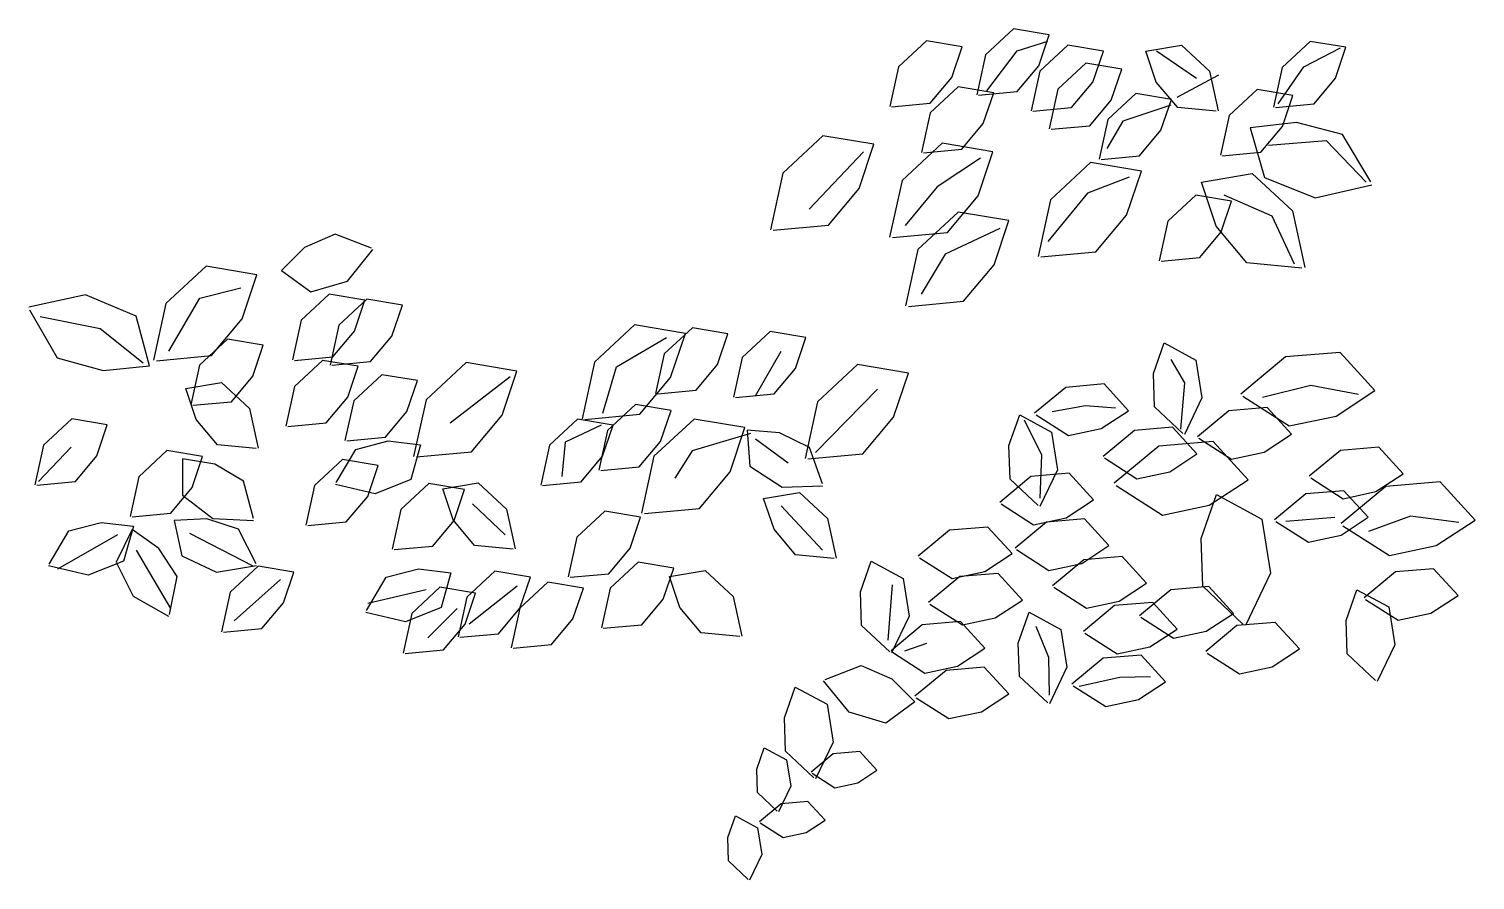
# Model space of a CAD drawing. Header units: millimetres. Extents: x 401.84 to 403.48, y 2597.48 to 2598.45.
import ezdxf

# ---------------------------------------------------------------- set-up
doc = ezdxf.new("R2010")
doc.units = ezdxf.units.MM
doc.header["$LTSCALE"] = 10
doc.layers.add('Vegetais', color=94, linetype='Continuous')

msp = doc.modelspace()

# ---------------------------------------------------------------- linework, layer by layer
at = {"layer": 'Vegetais'}
for p, q in [((402.9638, 2598.4251), (402.9984, 2598.436)), ((402.9292, 2598.3796), (402.9638, 2598.4251)), ((403.1222, 2598.4251), (403.1678, 2598.3941)), ((403.2898, 2598.4069), (403.3317, 2598.4287)), ((403.2606, 2598.365), (403.2898, 2598.4069)), ((403.1459, 2598.3723), (403.1933, 2598.3978)), ((403.1386, 2598.3632), (403.084, 2598.345)), ((403.084, 2598.345), (403.0658, 2598.314)), ((403.2497, 2598.3177), (403.3153, 2598.3231)), ((403.3153, 2598.3231), (403.3608, 2598.2758)), ((402.789, 2598.3104), (402.7271, 2598.2449)), ((402.9219, 2598.3031), (402.8727, 2598.2703)), ((402.8727, 2598.2703), (402.8363, 2598.2267)), ((403.0913, 2598.2813), (403.0439, 2598.2631)), ((403.0439, 2598.2631), (402.9984, 2598.2085)), ((403.1987, 2598.2612), (403.2534, 2598.2376)), ((403.2534, 2598.2376), (403.2789, 2598.183)), ((402.9438, 2598.223), (402.8818, 2598.1939)), ((402.8818, 2598.1939), (402.8545, 2598.1484)), ((402.0338, 2598.144), (402.0806, 2598.1557)), ((401.9986, 2598.0835), (402.0338, 2598.144)), ((401.9206, 2598.1089), (401.8523, 2598.1225)), ((401.9694, 2598.0699), (401.9206, 2598.1089)), ((402.508, 2598.066), (402.5646, 2598.0991)), ((402.6661, 2598.0328), (402.6954, 2598.0835)), ((403.1546, 2598.0478), (403.1389, 2598.0742)), ((402.4924, 2598.0133), (402.508, 2598.066)), ((402.387, 2598.0543), (402.3187, 2598.0016)), ((402.7344, 2597.9684), (402.8047, 2598.0406)), ((403.1498, 2597.9951), (403.1546, 2598.0478)), ((403.2427, 2598.0314), (403.2976, 2598.0449)), ((403.2976, 2598.0449), (403.3521, 2598.0347)), ((403.0413, 2598.0214), (403.0036, 2598.0145)), ((403.0756, 2598.0188), (403.0413, 2598.0214)), ((402.4905, 2597.9996), (402.4495, 2597.9801)), ((402.6602, 2597.9899), (402.5939, 2597.9704)), ((402.9916, 2597.9655), (402.972, 2598.005)), ((401.8874, 2597.9743), (401.8503, 2597.9353)), ((402.4495, 2597.9801), (402.4456, 2597.9411)), ((402.6661, 2597.984), (402.7032, 2597.9567)), ((402.5939, 2597.9704), (402.5744, 2597.9392)), ((402.9897, 2597.9166), (402.9916, 2597.9655)), ((402.3441, 2597.9099), (402.3812, 2597.8748)), ((402.6954, 2597.9079), (402.7422, 2597.8572)), ((403.3252, 2597.8944), (403.2692, 2597.8898)), ((403.4111, 2597.8959), (403.3634, 2597.8787)), ((403.4663, 2597.889), (403.4111, 2597.8959)), ((401.9401, 2597.8748), (401.8718, 2597.8358)), ((402.0221, 2597.8767), (402.0943, 2597.8397)), ((401.9616, 2597.8572), (402.0006, 2597.7909)), ((402.1255, 2597.8241), (402.0728, 2597.7772)), ((402.2914, 2597.8124), (402.225, 2597.7967)), ((402.3948, 2597.8163), (402.3402, 2597.7733)), ((402.8171, 2597.7551), (402.8218, 2597.8179)), ((402.3265, 2597.7909), (402.2933, 2597.7577)), ((402.9849, 2597.7711), (402.9995, 2597.7356)), ((402.8606, 2597.7513), (402.8356, 2597.7426)), ((402.9995, 2597.7356), (403.0002, 2597.6926)), ((403.0804, 2597.7127), (403.0341, 2597.7024)), ((403.1154, 2597.7135), (403.0804, 2597.7127))]:
    msp.add_line(p, q, dxfattribs=at)
for points in [[(402.9199, 2598.3748), (402.9637, 2598.3789), (402.9882, 2598.4081), (403, 2598.4432), (402.9595, 2598.45), (402.9276, 2598.4204), (402.9177, 2598.3752)], [(402.8209, 2598.3614), (402.8647, 2598.3655), (402.8892, 2598.3946), (402.901, 2598.4297), (402.8605, 2598.4365), (402.8286, 2598.4069), (402.8187, 2598.3618)], [(403.2576, 2598.3608), (403.3014, 2598.3649), (403.3259, 2598.394), (403.3377, 2598.4291), (403.2972, 2598.4359), (403.2653, 2598.4063), (403.2554, 2598.3612)], [(402.9817, 2598.3564), (403.0255, 2598.3605), (403.0499, 2598.3896), (403.0618, 2598.4248), (403.0212, 2598.4316), (402.9893, 2598.4019), (402.9795, 2598.3568)], [(403.1901, 2598.3564), (403.1463, 2598.3605), (403.1219, 2598.3896), (403.11, 2598.4248), (403.1506, 2598.4316), (403.1824, 2598.4019), (403.1923, 2598.3568)], [(403.0024, 2598.3359), (403.0463, 2598.34), (403.0707, 2598.3691), (403.0826, 2598.4042), (403.042, 2598.4111), (403.0101, 2598.3814), (403.0002, 2598.3363)], [(402.857, 2598.3091), (402.9008, 2598.3132), (402.9252, 2598.3424), (402.9371, 2598.3775), (402.8965, 2598.3843), (402.8646, 2598.3546), (402.8547, 2598.3095)], [(403.0591, 2598.3015), (403.1029, 2598.3057), (403.1273, 2598.3348), (403.1392, 2598.3699), (403.0986, 2598.3767), (403.0667, 2598.3471), (403.0568, 2598.3019)], [(403.1971, 2598.3059), (403.2409, 2598.31), (403.2654, 2598.3392), (403.2772, 2598.3743), (403.2367, 2598.3811), (403.2048, 2598.3514), (403.1949, 2598.3063)], [(403.3661, 2598.276), (403.3339, 2598.33), (403.2814, 2598.3437), (403.2288, 2598.3375), (403.2449, 2598.281), (403.3027, 2598.258), (403.367, 2598.2729)], [(402.6863, 2598.2212), (402.7489, 2598.227), (402.7838, 2598.2686), (402.8007, 2598.3188), (402.7428, 2598.3285), (402.6972, 2598.2862), (402.6831, 2598.2217)], [(402.8218, 2598.2128), (402.8844, 2598.2186), (402.9193, 2598.2603), (402.9362, 2598.3104), (402.8783, 2598.3202), (402.8327, 2598.2778), (402.8186, 2598.2133)], [(402.9906, 2598.1907), (403.0532, 2598.1965), (403.0881, 2598.2382), (403.1051, 2598.2883), (403.0471, 2598.2981), (403.0016, 2598.2557), (402.9875, 2598.1912)], [(403.2877, 2598.1781), (403.2251, 2598.184), (403.1902, 2598.2256), (403.1733, 2598.2758), (403.2312, 2598.2855), (403.2768, 2598.2432), (403.2909, 2598.1787)], [(403.1276, 2598.1859), (403.1714, 2598.19), (403.1958, 2598.2192), (403.2077, 2598.2543), (403.1671, 2598.2611), (403.1352, 2598.2314), (403.1253, 2598.1863)], [(402.8399, 2598.1344), (402.9025, 2598.1403), (402.9374, 2598.1819), (402.9543, 2598.2321), (402.8964, 2598.2418), (402.8508, 2598.1994), (402.8367, 2598.135)], [(402.229, 2598.2006), (402.188, 2598.2165), (402.1531, 2598.2014), (402.1268, 2598.1753), (402.16, 2598.1511), (402.2018, 2598.1633), (402.2308, 2598.1993)], [(401.9845, 2598.0728), (402.047, 2598.0787), (402.0819, 2598.1203), (402.0989, 2598.1705), (402.041, 2598.1802), (401.9954, 2598.1378), (401.9813, 2598.0734)], [(401.8403, 2598.1306), (401.8715, 2598.076), (401.9239, 2598.0615), (401.9765, 2598.0668), (401.9614, 2598.1236), (401.904, 2598.1475), (401.8395, 2598.1337)], [(402.1415, 2598.0732), (402.1853, 2598.0773), (402.2098, 2598.1064), (402.2216, 2598.1415), (402.1811, 2598.1483), (402.1492, 2598.1187), (402.1393, 2598.0736)], [(402.1842, 2598.0676), (402.228, 2598.0717), (402.2525, 2598.1008), (402.2643, 2598.1359), (402.2238, 2598.1427), (402.1919, 2598.1131), (402.182, 2598.0679)], [(402.4719, 2598.0061), (402.5345, 2598.012), (402.5694, 2598.0536), (402.5863, 2598.1037), (402.5284, 2598.1135), (402.4828, 2598.0711), (402.4687, 2598.0066)], [(402.5546, 2598.0351), (402.5984, 2598.0392), (402.6229, 2598.0683), (402.6347, 2598.1035), (402.5942, 2598.1103), (402.5623, 2598.0806), (402.5524, 2598.0355)], [(402.6433, 2598.0309), (402.6871, 2598.035), (402.7115, 2598.0641), (402.7234, 2598.0992), (402.6828, 2598.106), (402.6509, 2598.0764), (402.641, 2598.0313)], [(402.026, 2598.0221), (402.0698, 2598.0262), (402.0942, 2598.0553), (402.1061, 2598.0904), (402.0655, 2598.0972), (402.0337, 2598.0676), (402.0238, 2598.0225)], [(403.152, 2597.9899), (403.12, 2598.0202), (403.1187, 2598.0582), (403.1309, 2598.0931), (403.1671, 2598.0735), (403.1739, 2598.0305), (403.154, 2597.9889)], [(402.134, 2597.9981), (402.1778, 2598.0022), (402.2022, 2598.0313), (402.2141, 2598.0664), (402.1736, 2598.0732), (402.1417, 2598.0436), (402.1318, 2597.9984)], [(403.2204, 2598.0325), (403.2733, 2597.9986), (403.3265, 2598.0099), (403.3707, 2598.039), (403.331, 2598.0823), (403.269, 2598.077), (403.2182, 2598.0349)], [(402.2013, 2597.9818), (402.2451, 2597.9859), (402.2695, 2598.015), (402.2814, 2598.0501), (402.2408, 2598.0569), (402.2089, 2598.0273), (402.199, 2597.9821)], [(402.2802, 2597.9634), (402.3428, 2597.9693), (402.3777, 2598.0109), (402.3947, 2598.061), (402.3367, 2598.0708), (402.2912, 2598.0284), (402.277, 2597.9639)], [(402.7256, 2597.9611), (402.7882, 2597.967), (402.8231, 2598.0086), (402.84, 2598.0587), (402.7821, 2598.0685), (402.7366, 2598.0261), (402.7224, 2597.9616)], [(402.0979, 2597.9729), (402.0541, 2597.977), (402.0297, 2598.0061), (402.0178, 2598.0412), (402.0584, 2598.048), (402.0903, 2598.0184), (402.1002, 2597.9732)], [(402.9852, 2598.0114), (403.0222, 2597.9877), (403.0594, 2597.9956), (403.0904, 2598.0159), (403.0626, 2598.0463), (403.0192, 2598.0425), (402.9836, 2598.0131)], [(402.4899, 2597.9479), (402.5337, 2597.952), (402.5581, 2597.9811), (402.57, 2598.0162), (402.5294, 2598.0231), (402.4976, 2597.9934), (402.4877, 2597.9483)], [(401.8485, 2597.9314), (401.8923, 2597.9355), (401.9167, 2597.9646), (401.9286, 2597.9998), (401.8881, 2598.0066), (401.8562, 2597.9769), (401.8463, 2597.9318)], [(402.4239, 2597.931), (402.4677, 2597.9351), (402.4921, 2597.9643), (402.504, 2597.9994), (402.4634, 2598.0062), (402.4316, 2597.9766), (402.4217, 2597.9314)], [(402.5396, 2597.899), (402.6022, 2597.9049), (402.6371, 2597.9465), (402.654, 2597.9967), (402.5961, 2598.0064), (402.5505, 2597.9641), (402.5364, 2597.8996)], [(402.9876, 2597.908), (402.9556, 2597.9382), (402.9543, 2597.9762), (402.9666, 2598.0112), (403.0027, 2597.9916), (403.0096, 2597.9486), (402.9896, 2597.9069)], [(403.1705, 2597.9847), (403.2076, 2597.961), (403.2448, 2597.9689), (403.2757, 2597.9893), (403.248, 2598.0196), (403.2046, 2598.0159), (403.169, 2597.9864)], [(402.7422, 2597.9326), (402.7276, 2597.9741), (402.6934, 2597.9908), (402.6564, 2597.9938), (402.6597, 2597.9528), (402.6962, 2597.929), (402.7423, 2597.9304)], [(403.063, 2597.9623), (403.1, 2597.9385), (403.1372, 2597.9465), (403.1682, 2597.9668), (403.1404, 2597.9972), (403.097, 2597.9934), (403.0615, 2597.964)], [(402.1889, 2597.9342), (402.2114, 2597.972), (402.2482, 2597.9816), (402.285, 2597.9772), (402.2738, 2597.9377), (402.2333, 2597.9216), (402.1883, 2597.932)], [(403.0762, 2597.931), (403.1291, 2597.8971), (403.1823, 2597.9084), (403.2265, 2597.9375), (403.1868, 2597.9808), (403.1249, 2597.9755), (403.074, 2597.9334)], [(403.2976, 2597.9397), (403.3346, 2597.9159), (403.3718, 2597.9239), (403.4028, 2597.9442), (403.375, 2597.9746), (403.3316, 2597.9708), (403.296, 2597.9414)], [(401.9569, 2597.8954), (402.0008, 2597.8995), (402.0252, 2597.9287), (402.037, 2597.9638), (401.9965, 2597.9706), (401.9646, 2597.9409), (401.9547, 2597.8958)], [(402.0948, 2597.8933), (402.0836, 2597.9359), (402.0508, 2597.9552), (402.0142, 2597.9611), (402.0142, 2597.92), (402.0487, 2597.8934), (402.0948, 2597.8911)], [(402.1567, 2597.8853), (402.2005, 2597.8894), (402.2249, 2597.9185), (402.2368, 2597.9537), (402.1962, 2597.9605), (402.1643, 2597.9308), (402.1544, 2597.8857)], [(402.9454, 2597.9099), (402.9824, 2597.8862), (403.0196, 2597.8941), (403.0506, 2597.9145), (403.0228, 2597.9448), (402.9794, 2597.9411), (402.9438, 2597.9116)], [(402.2549, 2597.858), (402.2988, 2597.8621), (402.3232, 2597.8912), (402.3351, 2597.9263), (402.2945, 2597.9332), (402.2626, 2597.9035), (402.2527, 2597.8584)], [(402.3903, 2597.8586), (402.3464, 2597.8627), (402.322, 2597.8918), (402.3102, 2597.927), (402.3507, 2597.9338), (402.3826, 2597.9041), (402.3925, 2597.859)], [(402.7555, 2597.848), (402.7116, 2597.8521), (402.6872, 2597.8812), (402.6753, 2597.9163), (402.7159, 2597.9231), (402.7478, 2597.8935), (402.7577, 2597.8483)], [(403.2579, 2597.8901), (403.295, 2597.8664), (403.3322, 2597.8743), (403.3631, 2597.8947), (403.3353, 2597.925), (403.292, 2597.9213), (403.2564, 2597.8918)], [(403.3343, 2597.8851), (403.3873, 2597.8512), (403.4404, 2597.8625), (403.4846, 2597.8916), (403.445, 2597.9349), (403.383, 2597.9296), (403.3322, 2597.8875)], [(403.2206, 2597.7734), (403.1749, 2597.8165), (403.173, 2597.8708), (403.1905, 2597.9208), (403.2422, 2597.8928), (403.252, 2597.8314), (403.2235, 2597.7718)], [(402.098, 2597.842), (402.0779, 2597.8812), (402.0418, 2597.893), (402.0048, 2597.891), (402.0135, 2597.8508), (402.0529, 2597.8322), (402.0985, 2597.8398)], [(402.4552, 2597.8265), (402.499, 2597.8306), (402.5235, 2597.8597), (402.5353, 2597.8948), (402.4948, 2597.9016), (402.4629, 2597.872), (402.453, 2597.8269)], [(402.9628, 2597.858), (402.9999, 2597.8342), (403.0371, 2597.8422), (403.068, 2597.8625), (403.0403, 2597.8929), (402.9969, 2597.8891), (402.9613, 2597.8596)], [(401.8624, 2597.8416), (401.8849, 2597.8794), (401.9217, 2597.889), (401.9585, 2597.8846), (401.9472, 2597.845), (401.9068, 2597.829), (401.8618, 2597.8394)], [(401.9994, 2597.7844), (402.0081, 2597.8276), (401.9872, 2597.8593), (401.9569, 2597.8808), (401.9388, 2597.8439), (401.958, 2597.8049), (401.9984, 2597.7824)], [(402.8527, 2597.8488), (402.8898, 2597.8251), (402.927, 2597.833), (402.9579, 2597.8534), (402.9302, 2597.8837), (402.8868, 2597.88), (402.8512, 2597.8505)], [(402.4929, 2597.7685), (402.5367, 2597.7726), (402.5611, 2597.8017), (402.573, 2597.8368), (402.5325, 2597.8436), (402.5006, 2597.814), (402.4907, 2597.7689)], [(402.8188, 2597.7417), (402.7868, 2597.7719), (402.7854, 2597.8099), (402.7977, 2597.8449), (402.8339, 2597.8253), (402.8407, 2597.7823), (402.8207, 2597.7407)], [(403.0056, 2597.8153), (403.0426, 2597.7916), (403.0798, 2597.7995), (403.1108, 2597.8199), (403.083, 2597.8502), (403.0396, 2597.8465), (403.004, 2597.817)], [(402.0607, 2597.7641), (402.1046, 2597.7682), (402.129, 2597.7974), (402.1409, 2597.8325), (402.1003, 2597.8393), (402.0684, 2597.8097), (402.0585, 2597.7645)], [(402.2234, 2597.7886), (402.2459, 2597.8265), (402.2827, 2597.836), (402.3195, 2597.8317), (402.3083, 2597.7921), (402.2678, 2597.776), (402.2228, 2597.7865)], [(402.3298, 2597.7583), (402.3736, 2597.7624), (402.3981, 2597.7916), (402.4099, 2597.8267), (402.3694, 2597.8335), (402.3375, 2597.8038), (402.3276, 2597.7587)], [(402.6483, 2597.7591), (402.6044, 2597.7632), (402.58, 2597.7923), (402.5682, 2597.8274), (402.6087, 2597.8342), (402.6406, 2597.8046), (402.6505, 2597.7594)], [(402.8645, 2597.7961), (402.9015, 2597.7724), (402.9387, 2597.7803), (402.9697, 2597.8007), (402.9419, 2597.831), (402.8985, 2597.8273), (402.8629, 2597.7978)], [(403.36, 2597.8014), (403.3971, 2597.7777), (403.4343, 2597.7856), (403.4652, 2597.806), (403.4375, 2597.8363), (403.3941, 2597.8326), (403.3585, 2597.8031)], [(402.2674, 2597.74), (402.3112, 2597.7441), (402.3357, 2597.7733), (402.3475, 2597.8084), (402.307, 2597.8152), (402.2751, 2597.7855), (402.2652, 2597.7404)], [(402.3902, 2597.746), (402.434, 2597.7501), (402.4584, 2597.7792), (402.4703, 2597.8143), (402.4297, 2597.8211), (402.3979, 2597.7915), (402.388, 2597.7464)], [(403.1045, 2597.781), (403.1416, 2597.7572), (403.1788, 2597.7652), (403.2097, 2597.7855), (403.1819, 2597.8159), (403.1386, 2597.8121), (403.103, 2597.7826)], [(403.3713, 2597.7092), (403.3393, 2597.7394), (403.338, 2597.7774), (403.3502, 2597.8124), (403.3864, 2597.7928), (403.3933, 2597.7498), (403.3733, 2597.7081)], [(403.0406, 2597.7631), (403.0776, 2597.7394), (403.1148, 2597.7473), (403.1458, 2597.7677), (403.118, 2597.798), (403.0746, 2597.7943), (403.039, 2597.7648)], [(402.8217, 2597.7413), (402.8588, 2597.7175), (402.896, 2597.7255), (402.9269, 2597.7458), (402.8992, 2597.7762), (402.8558, 2597.7724), (402.8202, 2597.7429)], [(402.9984, 2597.6836), (402.9663, 2597.7138), (402.965, 2597.7518), (402.9773, 2597.7868), (403.0135, 2597.7672), (403.0203, 2597.7242), (403.0003, 2597.6825)], [(403.1797, 2597.7404), (403.2167, 2597.7167), (403.2539, 2597.7246), (403.2849, 2597.745), (403.2571, 2597.7753), (403.2137, 2597.7716), (403.1782, 2597.7421)], [(402.7452, 2597.7103), (402.7862, 2597.7262), (402.8211, 2597.7111), (402.8474, 2597.685), (402.8142, 2597.6608), (402.7724, 2597.673), (402.7433, 2597.7089)], [(403.0273, 2597.7032), (403.0644, 2597.6795), (403.1016, 2597.6874), (403.1326, 2597.7078), (403.1048, 2597.7381), (403.0614, 2597.7344), (403.0258, 2597.7049)], [(402.8488, 2597.6895), (402.8859, 2597.6658), (402.9231, 2597.6737), (402.9541, 2597.6941), (402.9263, 2597.7244), (402.8829, 2597.7207), (402.8473, 2597.6912)], [(402.7323, 2597.5985), (402.7003, 2597.6287), (402.699, 2597.6667), (402.7113, 2597.7017), (402.7474, 2597.6821), (402.7543, 2597.6391), (402.7343, 2597.5974)], [(402.6907, 2597.5605), (402.6683, 2597.5817), (402.6674, 2597.6083), (402.676, 2597.6327), (402.7013, 2597.619), (402.7061, 2597.5889), (402.6921, 2597.5598)], [(402.7304, 2597.6039), (402.7564, 2597.5873), (402.7824, 2597.5929), (402.8041, 2597.6071), (402.7846, 2597.6283), (402.7543, 2597.6257), (402.7294, 2597.6051)], [(402.6715, 2597.5472), (402.6975, 2597.5306), (402.7235, 2597.5362), (402.7452, 2597.5504), (402.7257, 2597.5717), (402.6954, 2597.569), (402.6705, 2597.5484)], [(402.6578, 2597.483), (402.6354, 2597.5042), (402.6345, 2597.5308), (402.6431, 2597.5553), (402.6684, 2597.5415), (402.6732, 2597.5114), (402.6592, 2597.4823)]]:
    msp.add_lwpolyline(points, dxfattribs=at)

doc.saveas('drawing.dxf')
